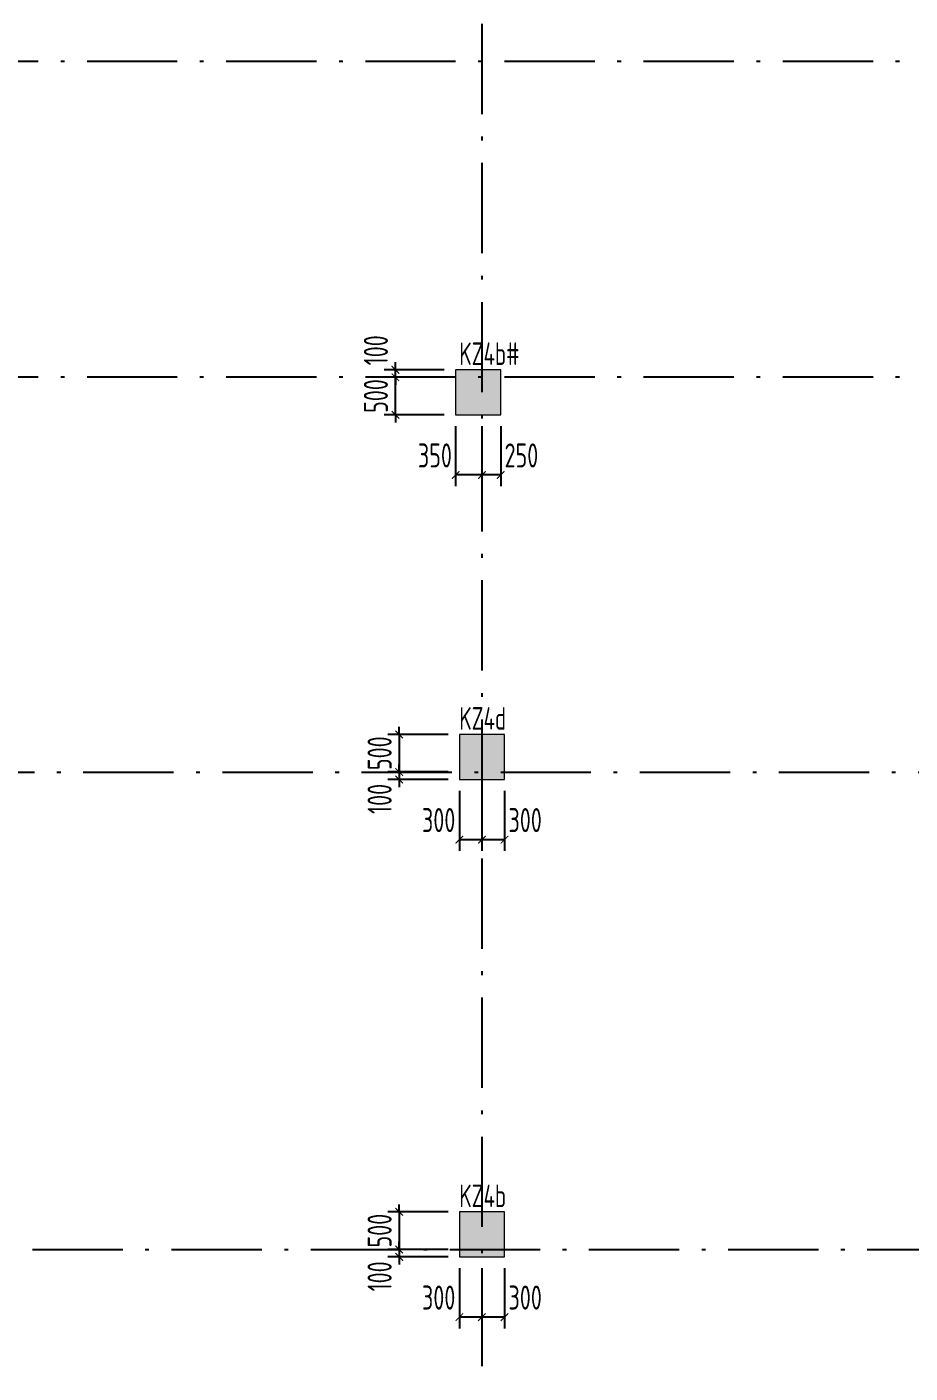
# Model space of a CAD drawing. Extents: x 169490 to 7584583, y -2399407 to 1374371.
# Drawn here: x 516107 to 527849, y 819385 to 837288 of the extents above; entities that cross this region are included whole.
import ezdxf

# ---------------------------------------------------------------- set-up
doc = ezdxf.new("R2010")
doc.units = 0
doc.header["$LTSCALE"] = 100
doc.linetypes.add('D3轴线点划线', pattern=[18.5, 12, -3, 0.5, -3])
doc.layers.get('0').update_dxf_attribs({"linetype": 'CONTINUOUS'})
doc.layers.get('DEFPOINTS').update_dxf_attribs({"linetype": 'CONTINUOUS'})
for name, color, linetype in [('C-DOTE', 8, 'D3轴线点划线'), ('S-COLU-DIM', 151, 'CONTINUOUS'), ('S-COLU-HATCH', 251, 'CONTINUOUS'), ('S-COLU-TEXT', 7, 'CONTINUOUS')]:
    doc.layers.add(name, color=color, linetype=linetype)
doc.layers.add('S-COLU-LINE1', color=6, linetype='CONTINUOUS', lineweight=18)
doc.styles.add('TSSD_Dimension', font='Tssdeng.shx', dxfattribs={"width": 0.7, "bigfont": 'tssdchn.shx'})
doc.dimstyles.new('TSSD_100_100$0', dxfattribs={"dimtxt": 320, "dimasz": 100, "dimexe": 150, "dimexo": 150, "dimgap": 100, "dimtad": 1, "dimdec": 0, "dimzin": 0, "dimdsep": 46, "dimtxsty": 'TSSD_Dimension', "dimblk": 'ARCHTICK', "dimcen": 0, "dimclrt": 7, "dimadec": 1, "dimazin": 0, "dimtfac": 1, "dimtdec": 0, "dimtix": 1, "dimtmove": 2, "dimatfit": 3, "dimldrblk": '_TSDBK', "dimfxl": 1, "dimtolj": 1, "dimtzin": 0, "dimarcsym": 0})

# ---------------------------------------------------------------- blocks, each defined once
blk = doc.blocks.new('_ARCHTICK')
at = {"const_width": 0.15}
blk.add_lwpolyline([(-0.5, -0.5), (0.5, 0.5)], dxfattribs=at)
blk = doc.blocks.new('*D3600')
at = {"layer": 'DEFPOINTS', "color": 0, "ltscale": 10, "transparency": 16777216}
for p in [(522156, 832129), (522406, 832129), (522156, 831329)]:
    blk.add_point(p, dxfattribs=at)
at = {"layer": 'S-COLU-DIM', "color": 0, "lineweight": -2, "ltscale": 10, "transparency": 16777216}
for p, q in [((522156, 831979), (522156, 831179)), ((522406, 831979), (522406, 831179)), ((522406, 831329), (522156, 831329))]:
    blk.add_line(p, q, dxfattribs=at)
at = {"layer": 'S-COLU-DIM', "color": 0, "lineweight": -2, "ltscale": 10, "transparency": 16777216, "xscale": 100, "yscale": 100, "zscale": 100, "rotation": 180}
blk.add_blockref('_ARCHTICK', (522156, 831329), dxfattribs=at)
at = {"layer": 'S-COLU-DIM', "color": 0, "lineweight": -2, "ltscale": 10, "transparency": 16777216, "xscale": 100, "yscale": 100, "zscale": 100}
blk.add_blockref('_ARCHTICK', (522406, 831329), dxfattribs=at)
at = {"layer": 'S-COLU-DIM', "color": 7, "ltscale": 10, "transparency": 16777216, "insert": (522681, 831589), "char_height": 320, "attachment_point": 5, "style": 'TSSD_Dimension'}
blk.add_mtext('\\A1;250', dxfattribs=at)
blk = doc.blocks.new('_TSDBK')
blk.add_line((-1, 0), (0, 0))
at = {"const_width": 0.5}
blk.add_lwpolyline([(-0.7, -0.7), (0.7, 0.7)], dxfattribs=at)
blk = doc.blocks.new('*D3601')
at = {"layer": 'DEFPOINTS', "color": 0, "ltscale": 10, "transparency": 16777216}
for p in [(521806, 832129), (522156, 832129), (521806, 831329)]:
    blk.add_point(p, dxfattribs=at)
at = {"layer": 'S-COLU-DIM', "color": 0, "lineweight": -2, "ltscale": 10, "transparency": 16777216}
for p, q in [((521806, 831979), (521806, 831179)), ((522156, 831979), (522156, 831179)), ((522156, 831329), (521806, 831329))]:
    blk.add_line(p, q, dxfattribs=at)
at = {"layer": 'S-COLU-DIM', "color": 0, "lineweight": -2, "ltscale": 10, "transparency": 16777216, "xscale": 100, "yscale": 100, "zscale": 100, "rotation": 180}
blk.add_blockref('_ARCHTICK', (521806, 831329), dxfattribs=at)
at = {"layer": 'S-COLU-DIM', "color": 0, "lineweight": -2, "ltscale": 10, "transparency": 16777216, "xscale": 100, "yscale": 100, "zscale": 100}
blk.add_blockref('_ARCHTICK', (522156, 831329), dxfattribs=at)
at = {"layer": 'S-COLU-DIM', "color": 7, "ltscale": 10, "transparency": 16777216, "insert": (521531, 831589), "char_height": 320, "attachment_point": 5, "style": 'TSSD_Dimension'}
blk.add_mtext('\\A1;350', dxfattribs=at)
blk = doc.blocks.new('*D3602')
at = {"layer": 'DEFPOINTS', "color": 0, "ltscale": 10, "transparency": 16777216}
for p in [(521006, 832629), (521806, 832629), (521806, 832129)]:
    blk.add_point(p, dxfattribs=at)
at = {"layer": 'S-COLU-DIM', "color": 0, "lineweight": -2, "ltscale": 10, "transparency": 16777216}
for p, q in [((521006, 832629), (521006, 832729)), ((521656, 832629), (520856, 832629)), ((521006, 832129), (521006, 832629)), ((521656, 832129), (520856, 832129)), ((521006, 832129), (521006, 832029))]:
    blk.add_line(p, q, dxfattribs=at)
at = {"layer": 'S-COLU-DIM', "color": 0, "lineweight": -2, "ltscale": 10, "transparency": 16777216, "xscale": 100, "yscale": 100, "zscale": 100}
for p, rotation in [((521006, 832629), 270), ((521006, 832129), 90)]:
    blk.add_blockref('_ARCHTICK', p, dxfattribs=dict(at, rotation=rotation))
at = {"layer": 'S-COLU-DIM', "color": 7, "ltscale": 10, "transparency": 16777216, "insert": (520746, 832379), "char_height": 320, "attachment_point": 5, "rotation": 90, "style": 'TSSD_Dimension'}
blk.add_mtext('\\A1;500', dxfattribs=at)
blk = doc.blocks.new('*D3603')
at = {"layer": 'DEFPOINTS', "color": 0, "ltscale": 10, "transparency": 16777216}
for p in [(521006, 832729), (521806, 832729), (521806, 832629)]:
    blk.add_point(p, dxfattribs=at)
at = {"layer": 'S-COLU-DIM', "color": 0, "lineweight": -2, "ltscale": 10, "transparency": 16777216}
for p, q in [((521656, 832729), (520856, 832729)), ((521006, 832729), (521006, 832829)), ((521006, 832629), (521006, 832729)), ((521656, 832629), (520856, 832629)), ((521006, 832629), (521006, 832529))]:
    blk.add_line(p, q, dxfattribs=at)
at = {"layer": 'S-COLU-DIM', "color": 0, "lineweight": -2, "ltscale": 10, "transparency": 16777216, "xscale": 100, "yscale": 100, "zscale": 100}
for p, rotation in [((521006, 832729), 270), ((521006, 832629), 90)]:
    blk.add_blockref('_ARCHTICK', p, dxfattribs=dict(at, rotation=rotation))
at = {"layer": 'S-COLU-DIM', "color": 7, "ltscale": 10, "transparency": 16777216, "insert": (520746, 832987), "char_height": 320, "attachment_point": 5, "rotation": 90, "style": 'TSSD_Dimension'}
blk.add_mtext('\\A1;100', dxfattribs=at)
blk = doc.blocks.new('*D3604')
at = {"layer": 'DEFPOINTS', "color": 0, "ltscale": 10, "transparency": 16777216}
for p in [(522156, 820929), (522456, 820929), (522156, 820129)]:
    blk.add_point(p, dxfattribs=at)
at = {"layer": 'S-COLU-DIM', "color": 0, "lineweight": -2, "ltscale": 10, "transparency": 16777216}
for p, q in [((522156, 820779), (522156, 819979)), ((522456, 820779), (522456, 819979)), ((522456, 820129), (522156, 820129))]:
    blk.add_line(p, q, dxfattribs=at)
at = {"layer": 'S-COLU-DIM', "color": 0, "lineweight": -2, "ltscale": 10, "transparency": 16777216, "xscale": 100, "yscale": 100, "zscale": 100, "rotation": 180}
blk.add_blockref('_ARCHTICK', (522156, 820129), dxfattribs=at)
at = {"layer": 'S-COLU-DIM', "color": 0, "lineweight": -2, "ltscale": 10, "transparency": 16777216, "xscale": 100, "yscale": 100, "zscale": 100}
blk.add_blockref('_ARCHTICK', (522456, 820129), dxfattribs=at)
at = {"layer": 'S-COLU-DIM', "color": 7, "ltscale": 10, "transparency": 16777216, "insert": (522731, 820389), "char_height": 320, "attachment_point": 5, "style": 'TSSD_Dimension'}
blk.add_mtext('\\A1;300', dxfattribs=at)
blk = doc.blocks.new('*D3605')
at = {"layer": 'DEFPOINTS', "color": 0, "ltscale": 10, "transparency": 16777216}
for p in [(521856, 820929), (522156, 820929), (521856, 820129)]:
    blk.add_point(p, dxfattribs=at)
at = {"layer": 'S-COLU-DIM', "color": 0, "lineweight": -2, "ltscale": 10, "transparency": 16777216}
for p, q in [((521856, 820779), (521856, 819979)), ((522156, 820779), (522156, 819979)), ((522156, 820129), (521856, 820129))]:
    blk.add_line(p, q, dxfattribs=at)
at = {"layer": 'S-COLU-DIM', "color": 0, "lineweight": -2, "ltscale": 10, "transparency": 16777216, "xscale": 100, "yscale": 100, "zscale": 100, "rotation": 180}
blk.add_blockref('_ARCHTICK', (521856, 820129), dxfattribs=at)
at = {"layer": 'S-COLU-DIM', "color": 0, "lineweight": -2, "ltscale": 10, "transparency": 16777216, "xscale": 100, "yscale": 100, "zscale": 100}
blk.add_blockref('_ARCHTICK', (522156, 820129), dxfattribs=at)
at = {"layer": 'S-COLU-DIM', "color": 7, "ltscale": 10, "transparency": 16777216, "insert": (521581, 820389), "char_height": 320, "attachment_point": 5, "style": 'TSSD_Dimension'}
blk.add_mtext('\\A1;300', dxfattribs=at)
blk = doc.blocks.new('*D3606')
at = {"layer": 'DEFPOINTS', "color": 0, "ltscale": 10, "transparency": 16777216}
for p in [(521856, 821529), (521056, 821029), (521856, 821029)]:
    blk.add_point(p, dxfattribs=at)
at = {"layer": 'S-COLU-DIM', "color": 0, "lineweight": -2, "ltscale": 10, "transparency": 16777216}
for p, q in [((521056, 821529), (521056, 821629)), ((521706, 821529), (520906, 821529)), ((521056, 821529), (521056, 821029)), ((521706, 821029), (520906, 821029)), ((521056, 821029), (521056, 820929))]:
    blk.add_line(p, q, dxfattribs=at)
at = {"layer": 'S-COLU-DIM', "color": 0, "lineweight": -2, "ltscale": 10, "transparency": 16777216, "xscale": 100, "yscale": 100, "zscale": 100}
for p, rotation in [((521056, 821529), 270), ((521056, 821029), 90)]:
    blk.add_blockref('_ARCHTICK', p, dxfattribs=dict(at, rotation=rotation))
at = {"layer": 'S-COLU-DIM', "color": 7, "ltscale": 10, "transparency": 16777216, "insert": (520796, 821279), "char_height": 320, "attachment_point": 5, "rotation": 90, "style": 'TSSD_Dimension'}
blk.add_mtext('\\A1;500', dxfattribs=at)
blk = doc.blocks.new('*D3607')
at = {"layer": 'DEFPOINTS', "color": 0, "ltscale": 10, "transparency": 16777216}
for p in [(521056, 820929), (521856, 821029), (521856, 820929)]:
    blk.add_point(p, dxfattribs=at)
at = {"layer": 'S-COLU-DIM', "color": 0, "lineweight": -2, "ltscale": 10, "transparency": 16777216}
for p, q in [((521056, 821029), (521056, 821129)), ((521706, 821029), (520906, 821029)), ((521706, 820929), (520906, 820929)), ((521056, 821029), (521056, 820929)), ((521056, 820929), (521056, 820829))]:
    blk.add_line(p, q, dxfattribs=at)
at = {"layer": 'S-COLU-DIM', "color": 0, "lineweight": -2, "ltscale": 10, "transparency": 16777216, "xscale": 100, "yscale": 100, "zscale": 100}
for p, rotation in [((521056, 821029), 270), ((521056, 820929), 90)]:
    blk.add_blockref('_ARCHTICK', p, dxfattribs=dict(at, rotation=rotation))
at = {"layer": 'S-COLU-DIM', "color": 7, "ltscale": 10, "transparency": 16777216, "insert": (520796, 820671), "char_height": 320, "attachment_point": 5, "rotation": 90, "style": 'TSSD_Dimension'}
blk.add_mtext('\\A1;100', dxfattribs=at)
blk = doc.blocks.new('*D3608')
at = {"layer": 'DEFPOINTS', "color": 0, "ltscale": 10, "transparency": 16777216}
for p in [(522156, 827279), (522456, 827279), (522156, 826479)]:
    blk.add_point(p, dxfattribs=at)
at = {"layer": 'S-COLU-DIM', "color": 0, "lineweight": -2, "ltscale": 10, "transparency": 16777216}
for p, q in [((522156, 827129), (522156, 826329)), ((522456, 827129), (522456, 826329)), ((522456, 826479), (522156, 826479))]:
    blk.add_line(p, q, dxfattribs=at)
at = {"layer": 'S-COLU-DIM', "color": 0, "lineweight": -2, "ltscale": 10, "transparency": 16777216, "xscale": 100, "yscale": 100, "zscale": 100, "rotation": 180}
blk.add_blockref('_ARCHTICK', (522156, 826479), dxfattribs=at)
at = {"layer": 'S-COLU-DIM', "color": 0, "lineweight": -2, "ltscale": 10, "transparency": 16777216, "xscale": 100, "yscale": 100, "zscale": 100}
blk.add_blockref('_ARCHTICK', (522456, 826479), dxfattribs=at)
at = {"layer": 'S-COLU-DIM', "color": 7, "ltscale": 10, "transparency": 16777216, "insert": (522731, 826739), "char_height": 320, "attachment_point": 5, "style": 'TSSD_Dimension'}
blk.add_mtext('\\A1;300', dxfattribs=at)
blk = doc.blocks.new('*D3609')
at = {"layer": 'DEFPOINTS', "color": 0, "ltscale": 10, "transparency": 16777216}
for p in [(521856, 827279), (522156, 827279), (521856, 826479)]:
    blk.add_point(p, dxfattribs=at)
at = {"layer": 'S-COLU-DIM', "color": 0, "lineweight": -2, "ltscale": 10, "transparency": 16777216}
for p, q in [((521856, 827129), (521856, 826329)), ((522156, 827129), (522156, 826329)), ((522156, 826479), (521856, 826479))]:
    blk.add_line(p, q, dxfattribs=at)
at = {"layer": 'S-COLU-DIM', "color": 0, "lineweight": -2, "ltscale": 10, "transparency": 16777216, "xscale": 100, "yscale": 100, "zscale": 100, "rotation": 180}
blk.add_blockref('_ARCHTICK', (521856, 826479), dxfattribs=at)
at = {"layer": 'S-COLU-DIM', "color": 0, "lineweight": -2, "ltscale": 10, "transparency": 16777216, "xscale": 100, "yscale": 100, "zscale": 100}
blk.add_blockref('_ARCHTICK', (522156, 826479), dxfattribs=at)
at = {"layer": 'S-COLU-DIM', "color": 7, "ltscale": 10, "transparency": 16777216, "insert": (521581, 826739), "char_height": 320, "attachment_point": 5, "style": 'TSSD_Dimension'}
blk.add_mtext('\\A1;300', dxfattribs=at)
blk = doc.blocks.new('*D3610')
at = {"layer": 'DEFPOINTS', "color": 0, "ltscale": 10, "transparency": 16777216}
for p in [(521856, 827879), (521056, 827379), (521856, 827379)]:
    blk.add_point(p, dxfattribs=at)
at = {"layer": 'S-COLU-DIM', "color": 0, "lineweight": -2, "ltscale": 10, "transparency": 16777216}
for p, q in [((521706, 827879), (520906, 827879)), ((521056, 827879), (521056, 827979)), ((521056, 827879), (521056, 827379)), ((521706, 827379), (520906, 827379)), ((521056, 827379), (521056, 827279))]:
    blk.add_line(p, q, dxfattribs=at)
at = {"layer": 'S-COLU-DIM', "color": 0, "lineweight": -2, "ltscale": 10, "transparency": 16777216, "xscale": 100, "yscale": 100, "zscale": 100}
for p, rotation in [((521056, 827879), 270), ((521056, 827379), 90)]:
    blk.add_blockref('_ARCHTICK', p, dxfattribs=dict(at, rotation=rotation))
at = {"layer": 'S-COLU-DIM', "color": 7, "ltscale": 10, "transparency": 16777216, "insert": (520796, 827629), "char_height": 320, "attachment_point": 5, "rotation": 90, "style": 'TSSD_Dimension'}
blk.add_mtext('\\A1;500', dxfattribs=at)
blk = doc.blocks.new('*D3611')
at = {"layer": 'DEFPOINTS', "color": 0, "ltscale": 10, "transparency": 16777216}
for p in [(521856, 827379), (521056, 827279), (521856, 827279)]:
    blk.add_point(p, dxfattribs=at)
at = {"layer": 'S-COLU-DIM', "color": 0, "lineweight": -2, "ltscale": 10, "transparency": 16777216}
for p, q in [((521706, 827379), (520906, 827379)), ((521056, 827379), (521056, 827479)), ((521056, 827379), (521056, 827279)), ((521706, 827279), (520906, 827279)), ((521056, 827279), (521056, 827179))]:
    blk.add_line(p, q, dxfattribs=at)
at = {"layer": 'S-COLU-DIM', "color": 0, "lineweight": -2, "ltscale": 10, "transparency": 16777216, "xscale": 100, "yscale": 100, "zscale": 100}
for p, rotation in [((521056, 827379), 270), ((521056, 827279), 90)]:
    blk.add_blockref('_ARCHTICK', p, dxfattribs=dict(at, rotation=rotation))
at = {"layer": 'S-COLU-DIM', "color": 7, "ltscale": 10, "transparency": 16777216, "insert": (520796, 827021), "char_height": 320, "attachment_point": 5, "rotation": 90, "style": 'TSSD_Dimension'}
blk.add_mtext('\\A1;100', dxfattribs=at)

msp = doc.modelspace()

# ---------------------------------------------------------------- hatches: boundary and pattern name
at = {"layer": 'S-COLU-HATCH', "ltscale": 10}
h = msp.add_hatch(color=256, dxfattribs=at)
h.dxf.hatch_style = 1
h.paths.add_polyline_path([(522405.9, 832728.9), (521805.9, 832728.9), (521805.9, 832128.9), (522405.9, 832128.9)])
h = msp.add_hatch(color=256, dxfattribs=at)
h.dxf.hatch_style = 1
h.paths.add_polyline_path([(522455.9, 827878.9), (521855.9, 827878.9), (521855.9, 827278.9), (522455.9, 827278.9)])
h = msp.add_hatch(color=256, dxfattribs=at)
h.dxf.hatch_style = 1
h.paths.add_polyline_path([(522455.9, 821528.9), (521855.9, 821528.9), (521855.9, 820928.9), (522455.9, 820928.9)])

# ---------------------------------------------------------------- linework, layer by layer
at = {"layer": 'C-DOTE'}
for p, q in [((522155.9, 841028.9), (522155.9, 816328.9)), ((542155.9, 836828.9), (464379.5, 836828.9)), ((542155.9, 832628.9), (500555.9, 832628.9)), ((483555.9, 827378.9), (542155.9, 827378.9)), ((464379.5, 821028.9), (542155.9, 821028.9))]:
    msp.add_line(p, q, dxfattribs=at)
at = {"layer": 'S-COLU-LINE1'}
for points in [[(522405.9, 832728.9), (521805.9, 832728.9), (521805.9, 832128.9), (522405.9, 832128.9)], [(522455.9, 827878.9), (521855.9, 827878.9), (521855.9, 827278.9), (522455.9, 827278.9)], [(522455.9, 821528.9), (521855.9, 821528.9), (521855.9, 820928.9), (522455.9, 820928.9)]]:
    msp.add_lwpolyline(points, close=True, dxfattribs=at)

# ---------------------------------------------------------------- texts
at = {"layer": 'S-COLU-TEXT', "color": 3, "style": 'TSSD_Dimension', "width": 0.7}
for s, p in [('KZ4b#', (521854.6, 832791.5)), ('KZ4d', (521854.6, 827941.5)), ('KZ4b', (521854.6, 821591.5))]:
    msp.add_text(s, height=300, dxfattribs=at).set_placement(p)

# ---------------------------------------------------------------- dimensions: what is measured, and where the dimension line sits
at = {"layer": 'S-COLU-DIM', "ltscale": 10}
for base, p1, p2, picture, middle in [((521005.9, 832728.9), (521805.9, 832628.9), (521805.9, 832728.9), '*D3603', (520745.9, 832986.9)), ((521055.9, 827278.9), (521855.9, 827378.9), (521855.9, 827278.9), '*D3611', (520795.9, 827020.8)), ((521055.9, 820928.9), (521855.9, 821028.9), (521855.9, 820928.9), '*D3607', (520795.9, 820670.8))]:
    dim = msp.add_linear_dim(base=base, p1=p1, p2=p2, angle=270, dimstyle='TSSD_100_100$0', dxfattribs=at)
    dim.commit()
    dim.dimension.update_dxf_attribs({"geometry": picture, "text_midpoint": middle, "dimtype": 160})
for base, p1, p2, picture, middle in [((521005.9, 832628.9), (521805.9, 832128.9), (521805.9, 832628.9), '*D3602', (520745.9, 832378.9)), ((521055.9, 827378.9), (521855.9, 827878.9), (521855.9, 827378.9), '*D3610', (520795.9, 827628.9)), ((521055.9, 821028.9), (521855.9, 821528.9), (521855.9, 821028.9), '*D3606', (520795.9, 821278.9))]:
    dim = msp.add_linear_dim(base=base, p1=p1, p2=p2, angle=270, dimstyle='TSSD_100_100$0', dxfattribs=at)
    dim.commit()
    dim.dimension.update_dxf_attribs({"geometry": picture, "text_midpoint": middle})
for base, p1, p2, picture, middle in [((521805.9, 831328.9), (522155.9, 832128.9), (521805.9, 832128.9), '*D3601', (521530.6, 831588.9)), ((522155.9, 831328.9), (522405.9, 832128.9), (522155.9, 832128.9), '*D3600', (522681.2, 831588.9)), ((521855.9, 826478.9), (522155.9, 827278.9), (521855.9, 827278.9), '*D3609', (521580.6, 826738.9)), ((522155.9, 826478.9), (522455.9, 827278.9), (522155.9, 827278.9), '*D3608', (522731.2, 826738.9)), ((521855.9, 820128.9), (522155.9, 820928.9), (521855.9, 820928.9), '*D3605', (521580.6, 820388.9)), ((522155.9, 820128.9), (522455.9, 820928.9), (522155.9, 820928.9), '*D3604', (522731.2, 820388.9))]:
    dim = msp.add_linear_dim(base=base, p1=p1, p2=p2, dimstyle='TSSD_100_100$0', dxfattribs=at)
    dim.commit()
    dim.dimension.update_dxf_attribs({"geometry": picture, "text_midpoint": middle, "dimtype": 160})

doc.saveas('drawing.dxf')
